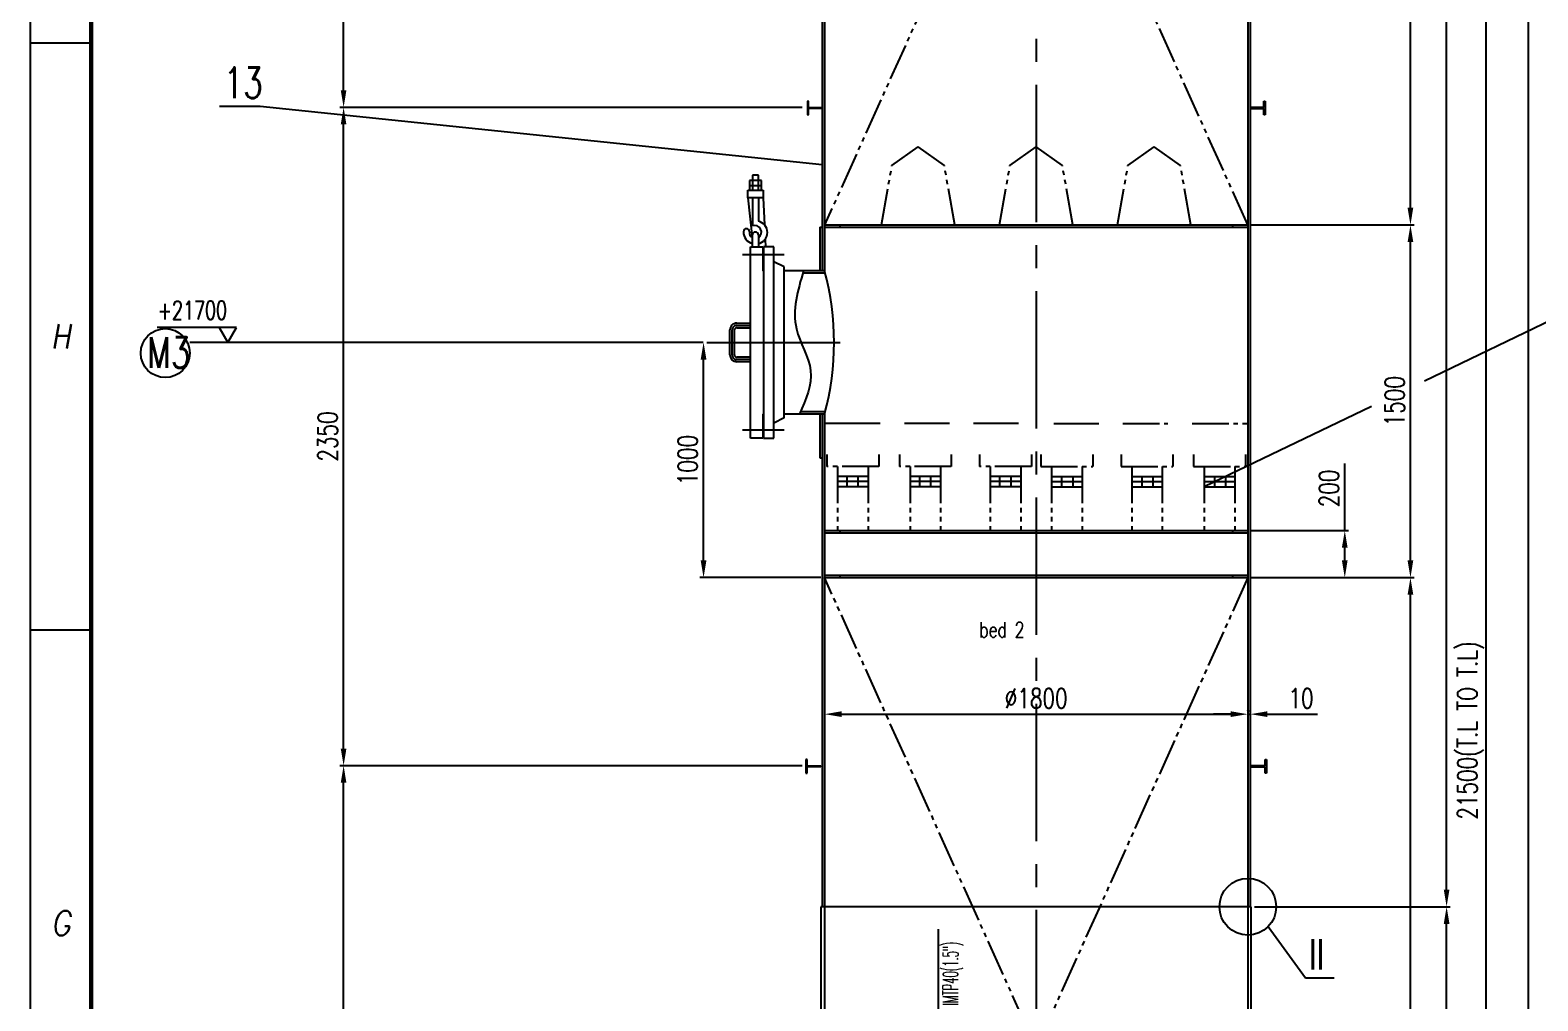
# Model space of a CAD drawing. Extents: x 45567 to 121349, y -17555 to 19241.
# Drawn here: x 45571.9 to 45818.5, y 10548.6 to 10707.4 of the extents above; entities that cross this region are included whole.
import ezdxf
from ezdxf.enums import TextEntityAlignment as Align

# ---------------------------------------------------------------- set-up
doc = ezdxf.new("R2010")
doc.units = 0
doc.header["$LTSCALE"] = 30
doc.header["$MEASUREMENT"] = 0
for name, pattern in [('CENTER2', [1.125, 0.75, -0.125, 0.125, -0.125]), ('DASHDOT-S', [14, 10, -2, 0, -2]), ('LIDIVIDE', [0.65, 0.4, -0.05, 0.05, -0.05, 0.05, -0.05])]:
    doc.linetypes.add(name, pattern=pattern)
doc.layers.get('DEFPOINTS').update_dxf_attribs({"linetype": 'CONTINUOUS'})
for name, color, linetype in [('1', 2, 'CONTINUOUS'), ('2', 1, 'CONTINUOUS'), ('3', 3, 'CENTER2'), ('5', 6, 'LIDIVIDE'), ('L100_9', 2, 'CONTINUOUS')]:
    doc.layers.add(name, color=color, linetype=linetype)
doc.styles.add('HZ', font='simplex.shx', dxfattribs={"width": 0.75, "bigfont": 'SBTXT.shx'})
doc.styles.get("Standard").update_dxf_attribs({"font": 'simplex', "width": 0.75, "bigfont": 'SBTXT'})
doc.dimstyles.new('STANDARD$0', dxfattribs={"dimtxt": 3.2, "dimasz": 2.8, "dimexe": 0.6, "dimexo": 0.6, "dimgap": 1, "dimtad": 1, "dimdec": 0, "dimzin": 0, "dimdsep": 46, "dimtxsty": 'HZ', "dimcen": 0.09, "dimadec": 0, "dimazin": 0, "dimtfac": 1, "dimtdec": 0, "dimtmove": 0, "dimatfit": 3, "dimfxl": 0, "dimtolj": 1, "dimtzin": 0, "dimarcsym": 0})

# ---------------------------------------------------------------- blocks, each defined once
blk = doc.blocks.new('*D1551')
at = {"layer": '1', "color": 0, "lineweight": -2}
for p, q in [((45771.69, 10617.84), (45798.29, 10617.84)), ((45797.69, 10466.8), (45797.69, 10615.04)), ((45791.13, 10464), (45798.29, 10464))]:
    blk.add_line(p, q, dxfattribs=at)
at = {"layer": '1', "color": 0}
for points in [[(45797.22, 10615.04), (45798.15, 10615.04), (45797.69, 10617.84)], [(45797.22, 10466.8), (45798.15, 10466.8), (45797.69, 10464)]]:
    blk.add_solid(points, dxfattribs=at)
at = {"layer": 'DEFPOINTS', "color": 0}
for p in [(45771.09, 10617.84), (45797.69, 10617.84), (45790.53, 10464)]:
    blk.add_point(p, dxfattribs=at)
at = {"layer": '1', "color": 0, "insert": (45795.09, 10540.92), "char_height": 3.2, "attachment_point": 5, "rotation": 90, "style": 'HZ'}
blk.add_mtext('\\A1;4000', dxfattribs=at)
blk = doc.blocks.new('*D1552')
at = {"layer": '1', "color": 0, "lineweight": -2}
for p, q in [((45771.69, 10675.54), (45798.29, 10675.54)), ((45797.69, 10620.64), (45797.69, 10672.74)), ((45771.69, 10617.84), (45798.29, 10617.84))]:
    blk.add_line(p, q, dxfattribs=at)
at = {"layer": '1', "color": 0}
for points in [[(45797.22, 10672.74), (45798.15, 10672.74), (45797.69, 10675.54)], [(45797.22, 10620.64), (45798.15, 10620.64), (45797.69, 10617.84)]]:
    blk.add_solid(points, dxfattribs=at)
at = {"layer": 'DEFPOINTS', "color": 0}
for p in [(45771.09, 10675.54), (45797.69, 10675.54), (45771.09, 10617.84)]:
    blk.add_point(p, dxfattribs=at)
at = {"layer": '1', "color": 0, "insert": (45795.09, 10646.69), "char_height": 3.2, "attachment_point": 5, "rotation": 90, "style": 'HZ'}
blk.add_mtext('\\A1;1500', dxfattribs=at)
blk = doc.blocks.new('*D1553')
at = {"layer": '1', "color": 0, "lineweight": -2}
for p, q in [((45771.69, 10829.38), (45798.29, 10829.38)), ((45797.69, 10678.34), (45797.69, 10826.58)), ((45771.69, 10675.54), (45798.29, 10675.54))]:
    blk.add_line(p, q, dxfattribs=at)
at = {"layer": '1', "color": 0}
for points in [[(45797.22, 10826.58), (45798.15, 10826.58), (45797.69, 10829.38)], [(45797.22, 10678.34), (45798.15, 10678.34), (45797.69, 10675.54)]]:
    blk.add_solid(points, dxfattribs=at)
at = {"layer": 'DEFPOINTS', "color": 0}
for p in [(45771.09, 10829.38), (45797.69, 10829.38), (45771.09, 10675.54)]:
    blk.add_point(p, dxfattribs=at)
at = {"layer": '1', "color": 0, "insert": (45795.09, 10752.46), "char_height": 3.2, "attachment_point": 5, "rotation": 90, "style": 'HZ'}
blk.add_mtext('\\A1;4000', dxfattribs=at)
blk = doc.blocks.new('*D1564')
at = {"layer": '1', "color": 0, "lineweight": -2}
for p, q in [((45786.95, 10625.54), (45786.95, 10636.51)), ((45771.69, 10625.54), (45787.55, 10625.54)), ((45786.95, 10620.64), (45786.95, 10622.74)), ((45780.06, 10617.84), (45787.55, 10617.84))]:
    blk.add_line(p, q, dxfattribs=at)
at = {"layer": '1', "color": 0}
for points in [[(45786.48, 10622.74), (45787.41, 10622.74), (45786.95, 10625.54)], [(45786.48, 10620.64), (45787.41, 10620.64), (45786.95, 10617.84)]]:
    blk.add_solid(points, dxfattribs=at)
at = {"layer": 'DEFPOINTS', "color": 0}
for p in [(45771.09, 10625.54), (45786.95, 10625.54), (45779.46, 10617.84)]:
    blk.add_point(p, dxfattribs=at)
at = {"layer": '1', "color": 0, "insert": (45784.35, 10632.42), "char_height": 3.2, "attachment_point": 5, "rotation": 90, "style": 'HZ'}
blk.add_mtext('\\A1;200', dxfattribs=at)
blk = doc.blocks.new('*D1565')
at = {"layer": '1', "color": 0, "lineweight": -2}
for p, q in [((45772.19, 10564), (45804.2, 10564)), ((45803.6, 10182.18), (45803.6, 10561.2)), ((45794.38, 10179.38), (45804.2, 10179.38))]:
    blk.add_line(p, q, dxfattribs=at)
at = {"layer": '1', "color": 0}
for points in [[(45803.14, 10561.2), (45804.07, 10561.2), (45803.6, 10564)], [(45803.14, 10182.18), (45804.07, 10182.18), (45803.6, 10179.38)]]:
    blk.add_solid(points, dxfattribs=at)
at = {"layer": 'DEFPOINTS', "color": 0}
for p in [(45771.59, 10564), (45803.6, 10564), (45793.78, 10179.38)]:
    blk.add_point(p, dxfattribs=at)
at = {"layer": '1', "color": 0, "insert": (45801.07, 10371.69), "char_height": 3.2, "attachment_point": 5, "rotation": 90, "style": 'HZ'}
blk.add_mtext('\\A1;10000(Q345R)', dxfattribs=at)
blk = doc.blocks.new('*D1566')
at = {"layer": '1', "color": 0, "lineweight": -2}
for p, q in [((45798.89, 11006.31), (45804.2, 11006.31)), ((45803.6, 10566.8), (45803.6, 11003.51)), ((45772.19, 10564), (45804.2, 10564))]:
    blk.add_line(p, q, dxfattribs=at)
at = {"layer": '1', "color": 0}
for points in [[(45803.14, 11003.51), (45804.07, 11003.51), (45803.6, 11006.31)], [(45803.14, 10566.8), (45804.07, 10566.8), (45803.6, 10564)]]:
    blk.add_solid(points, dxfattribs=at)
at = {"layer": 'DEFPOINTS', "color": 0}
for p in [(45798.29, 11006.31), (45803.6, 11006.31), (45771.59, 10564)]:
    blk.add_point(p, dxfattribs=at)
at = {"layer": '1', "color": 0, "insert": (45801.07, 10785.15), "char_height": 3.2, "attachment_point": 5, "rotation": 90, "style": 'HZ'}
blk.add_mtext('\\A1;11500(00Cr17Ni14Mo2)', dxfattribs=at)
blk = doc.blocks.new('*D1574')
at = {"layer": '1', "color": 0, "lineweight": -2}
for p, q in [((45804.2, 11006.31), (45810.68, 11006.31)), ((45810.08, 10182.18), (45810.08, 11003.51)), ((45801.56, 10179.38), (45810.68, 10179.38))]:
    blk.add_line(p, q, dxfattribs=at)
at = {"layer": '1', "color": 0}
for points in [[(45809.61, 11003.51), (45810.55, 11003.51), (45810.08, 11006.31)], [(45809.61, 10182.18), (45810.55, 10182.18), (45810.08, 10179.38)]]:
    blk.add_solid(points, dxfattribs=at)
at = {"layer": 'DEFPOINTS', "color": 0}
for p in [(45803.6, 11006.31), (45810.08, 11006.31), (45800.96, 10179.38)]:
    blk.add_point(p, dxfattribs=at)
at = {"layer": '1', "color": 0, "insert": (45807.54, 10592.84), "char_height": 3.2, "attachment_point": 5, "rotation": 90, "style": 'HZ'}
blk.add_mtext('\\A1;21500(T.L TO T.L)', dxfattribs=at)
blk = doc.blocks.new('*D1575')
at = {"layer": '1', "color": 0, "lineweight": -2}
for p, q in [((45721.54, 11033.23), (45817.58, 11033.23)), ((45816.98, 9972.32), (45816.98, 11030.43)), ((45809.76, 9969.52), (45817.58, 9969.52))]:
    blk.add_line(p, q, dxfattribs=at)
at = {"layer": '1', "color": 0}
for points in [[(45816.51, 11030.43), (45817.44, 11030.43), (45816.98, 11033.23)], [(45816.51, 9972.32), (45817.44, 9972.32), (45816.98, 9969.52)]]:
    blk.add_solid(points, dxfattribs=at)
at = {"layer": 'DEFPOINTS', "color": 0}
for p in [(45720.94, 11033.23), (45816.98, 11033.23), (45809.16, 9969.52)]:
    blk.add_point(p, dxfattribs=at)
at = {"layer": '1', "color": 0, "insert": (45814.38, 10501.37), "char_height": 3.2, "attachment_point": 5, "rotation": 90, "style": 'HZ'}
blk.add_mtext('\\A1;31200', dxfattribs=at)
blk = doc.blocks.new('*D1582')
at = {"layer": '1', "color": 0, "lineweight": -2}
for p, q in [((45682.02, 10656.31), (45681.48, 10656.31)), ((45682.08, 10620.64), (45682.08, 10653.51)), ((45701.26, 10617.84), (45681.48, 10617.84))]:
    blk.add_line(p, q, dxfattribs=at)
at = {"layer": '1', "color": 0}
for points in [[(45681.61, 10653.51), (45682.55, 10653.51), (45682.08, 10656.31)], [(45681.61, 10620.64), (45682.55, 10620.64), (45682.08, 10617.84)]]:
    blk.add_solid(points, dxfattribs=at)
at = {"layer": 'DEFPOINTS', "color": 0}
for p in [(45682.08, 10656.31), (45682.62, 10656.31), (45701.86, 10617.84)]:
    blk.add_point(p, dxfattribs=at)
at = {"layer": '1', "color": 0, "insert": (45679.48, 10637.07), "char_height": 3.2, "attachment_point": 5, "rotation": 90, "style": 'HZ'}
blk.add_mtext('\\A1;1000', dxfattribs=at)
blk = doc.blocks.new('*D1596')
at = {"layer": '1', "color": 0, "lineweight": -2}
for p, q in [((45698.22, 10587.07), (45622.61, 10587.07)), ((45623.21, 10482.18), (45623.21, 10584.27)), ((45698.22, 10479.38), (45622.61, 10479.38))]:
    blk.add_line(p, q, dxfattribs=at)
at = {"layer": '1', "color": 0}
for points in [[(45622.74, 10584.27), (45623.67, 10584.27), (45623.21, 10587.07)], [(45622.74, 10482.18), (45623.67, 10482.18), (45623.21, 10479.38)]]:
    blk.add_solid(points, dxfattribs=at)
at = {"layer": 'DEFPOINTS', "color": 0}
for p in [(45623.21, 10587.07), (45698.82, 10587.07), (45698.82, 10479.38)]:
    blk.add_point(p, dxfattribs=at)
at = {"layer": '1', "color": 0, "insert": (45620.61, 10533.23), "char_height": 3.2, "attachment_point": 5, "rotation": 90, "style": 'HZ'}
blk.add_mtext('\\A1;2800', dxfattribs=at)
blk = doc.blocks.new('*D1597')
at = {"layer": '1', "color": 0, "lineweight": -2}
for p, q in [((45698.22, 10694.77), (45622.61, 10694.77)), ((45623.21, 10589.87), (45623.21, 10691.97)), ((45698.22, 10587.07), (45622.61, 10587.07))]:
    blk.add_line(p, q, dxfattribs=at)
at = {"layer": '1', "color": 0}
for points in [[(45622.74, 10691.97), (45623.67, 10691.97), (45623.21, 10694.77)], [(45622.74, 10589.87), (45623.67, 10589.87), (45623.21, 10587.07)]]:
    blk.add_solid(points, dxfattribs=at)
at = {"layer": 'DEFPOINTS', "color": 0}
for p in [(45623.21, 10694.77), (45698.82, 10694.77), (45698.82, 10587.07)]:
    blk.add_point(p, dxfattribs=at)
at = {"layer": '1', "color": 0, "insert": (45620.61, 10640.92), "char_height": 3.2, "attachment_point": 5, "rotation": 90, "style": 'HZ'}
blk.add_mtext('\\A1;2350', dxfattribs=at)
blk = doc.blocks.new('*D1598')
at = {"layer": '1', "color": 0, "lineweight": -2}
for p, q in [((45698.46, 10802.46), (45622.61, 10802.46)), ((45623.21, 10697.57), (45623.21, 10799.66)), ((45698.22, 10694.77), (45622.61, 10694.77))]:
    blk.add_line(p, q, dxfattribs=at)
at = {"layer": '1', "color": 0}
for points in [[(45622.74, 10799.66), (45623.67, 10799.66), (45623.21, 10802.46)], [(45622.74, 10697.57), (45623.67, 10697.57), (45623.21, 10694.77)]]:
    blk.add_solid(points, dxfattribs=at)
at = {"layer": 'DEFPOINTS', "color": 0}
for p in [(45623.21, 10802.46), (45699.06, 10802.46), (45698.82, 10694.77)]:
    blk.add_point(p, dxfattribs=at)
at = {"layer": '1', "color": 0, "insert": (45620.61, 10748.61), "char_height": 3.2, "attachment_point": 5, "rotation": 90, "style": 'HZ'}
blk.add_mtext('\\A1;3205', dxfattribs=at)
blk = doc.blocks.new('*D2010')
at = {"layer": '1', "color": 0, "lineweight": -2}
for p, q in [((45701.86, 10596), (45701.86, 10594.9)), ((45771.09, 10596), (45771.09, 10594.9)), ((45704.66, 10595.5), (45768.29, 10595.5))]:
    blk.add_line(p, q, dxfattribs=at)
at = {"layer": '1', "color": 0}
for points in [[(45704.66, 10595.97), (45704.66, 10595.04), (45701.86, 10595.5)], [(45768.29, 10595.97), (45768.29, 10595.04), (45771.09, 10595.5)]]:
    blk.add_solid(points, dxfattribs=at)
at = {"layer": 'DEFPOINTS', "color": 0}
for p in [(45701.86, 10596.6), (45771.09, 10596.6), (45771.09, 10595.5)]:
    blk.add_point(p, dxfattribs=at)
at = {"layer": '1', "color": 0, "insert": (45736.48, 10598.1), "char_height": 3.2, "attachment_point": 5, "style": 'HZ'}
blk.add_mtext('\\A1;%%C1800', dxfattribs=at)
blk = doc.blocks.new('*D2011')
at = {"layer": '1', "color": 0, "lineweight": -2}
for p, q in [((45771.09, 10596.05), (45771.09, 10596.1)), ((45771.48, 10595.95), (45771.48, 10596.1)), ((45768.29, 10595.5), (45765.49, 10595.5)), ((45771.09, 10595.5), (45771.48, 10595.5)), ((45774.28, 10595.5), (45782.51, 10595.5))]:
    blk.add_line(p, q, dxfattribs=at)
at = {"layer": '1', "color": 0}
for points in [[(45768.29, 10595.97), (45768.29, 10595.04), (45771.09, 10595.5)], [(45774.28, 10595.97), (45774.28, 10595.04), (45771.48, 10595.5)]]:
    blk.add_solid(points, dxfattribs=at)
at = {"layer": 'DEFPOINTS', "color": 0}
for p in [(45771.09, 10595.45), (45771.48, 10595.5), (45771.48, 10595.35)]:
    blk.add_point(p, dxfattribs=at)
at = {"layer": '1', "color": 0, "insert": (45779.79, 10598.1), "char_height": 3.2, "attachment_point": 5, "style": 'HZ'}
blk.add_mtext('\\A1;10', dxfattribs=at)

msp = doc.modelspace()

# ---------------------------------------------------------------- linework, layer by layer
at = {"layer": '1'}
for p, q in [((45609.583274, 10694.980419), (45701.478643, 10685.408626)), ((45822.374862, 10660.75199), (45799.977081, 10649.988308)), ((45605.689141, 10658.777878), (45592.724501, 10658.777878)), ((45602.833744, 10658.777878), (45604.261442, 10656.305031)), ((45604.261442, 10656.305031), (45605.689141, 10658.777878)), ((45681.479033, 10656.305031), (45598.043369, 10656.305031)), ((45791.321888, 10645.82889), (45763.978642, 10632.688571)), ((45774.434953, 10560.770486), (45780.52465, 10552.382923)), ((45780.52465, 10552.382923), (45785.199293, 10552.382923))]:
    msp.add_line(p, q, dxfattribs=at)
at = {"layer": '1', "ltscale": 3}
msp.add_line((45720.470294, 10560.349577), (45720.470294, 10533.011803), dxfattribs=at)
at = {"layer": '1'}
for centre, radius in [((45594.043369, 10654.572291), 4), ((45771.094027, 10563.997335), 4.644818)]:
    msp.add_circle(centre, radius, dxfattribs=at)
msp.add_spline([(45698.425691, 10668.028108), (45697.268575, 10658.545168), (45699.588452, 10651.707648), (45697.793508, 10644.581954)], degree=3, dxfattribs=at)
at = {"layer": '2'}
for p, q in [((45771.094027, 10937.687542), (45771.094027, 10179.38196)), ((45701.863258, 10865.735798), (45701.863258, 10668.028108)), ((45701.478643, 10713.997338), (45701.478643, 10668.028108)), ((45771.478642, 10713.997338), (45771.478642, 10563.997335)), ((45602.89854, 10694.980419), (45609.583274, 10694.980419)), ((45699.055566, 10695.7858), (45699.055566, 10693.555031)), ((45699.247874, 10695.7858), (45699.055566, 10695.7858)), ((45699.247874, 10694.766569), (45699.247874, 10695.7858)), ((45699.247874, 10694.766569), (45701.478643, 10694.766569)), ((45701.478643, 10694.574261), (45699.247874, 10694.574261)), ((45699.247874, 10693.555031), (45699.247874, 10694.574261)), ((45701.478643, 10694.766569), (45701.478643, 10694.574261)), ((45773.709411, 10694.766569), (45771.478642, 10694.766569)), ((45771.478642, 10694.766569), (45771.478642, 10694.574261)), ((45771.478642, 10694.574261), (45773.709411, 10694.574261)), ((45773.709411, 10695.7858), (45773.901719, 10695.7858)), ((45773.709411, 10694.766569), (45773.709411, 10695.7858)), ((45773.709411, 10693.555031), (45773.709411, 10694.574261)), ((45773.901719, 10695.7858), (45773.901719, 10693.555031)), ((45699.055566, 10693.555031), (45699.247874, 10693.555031)), ((45773.901719, 10693.555031), (45773.709411, 10693.555031)), ((45701.084598, 10675.151185), (45701.469213, 10675.151185)), ((45701.084598, 10675.151185), (45701.084598, 10668.028108)), ((45701.863258, 10675.5358), (45771.094027, 10675.5358)), ((45701.863258, 10675.151185), (45771.094027, 10675.151185)), ((45704.363258, 10675.5358), (45704.363258, 10675.151185)), ((45768.594027, 10675.5358), (45768.594027, 10675.151185)), ((45691.863258, 10667.916459), (45691.863258, 10644.693603)), ((45686.392489, 10654.258145), (45686.392489, 10658.351917)), ((45687.136811, 10654.258145), (45687.136811, 10658.351917)), ((45687.508973, 10659.468401), (45689.74194, 10659.468401)), ((45687.508973, 10658.724079), (45689.74194, 10658.724079)), ((45689.74194, 10653.885983), (45687.508973, 10653.885983)), ((45689.74194, 10653.141661), (45687.508973, 10653.141661)), ((45701.094027, 10644.581954), (45701.094027, 10637.458877)), ((45701.478643, 10644.581954), (45701.478643, 10563.997335)), ((45701.863258, 10644.581954), (45701.863258, 10436.33338)), ((45701.094027, 10637.458877), (45701.478643, 10637.458877)), ((45701.863258, 10625.535801), (45771.094027, 10625.535801)), ((45701.863258, 10625.151186), (45771.094027, 10625.151186)), ((45704.363258, 10625.535801), (45704.363258, 10625.151186)), ((45768.594027, 10625.535801), (45768.594027, 10625.151186)), ((45701.863258, 10618.228108), (45771.094027, 10618.228108)), ((45701.863258, 10617.843493), (45771.094027, 10617.843493)), ((45704.363258, 10618.228108), (45704.363258, 10617.843493)), ((45768.594027, 10618.228108), (45768.594027, 10617.843493)), ((45698.824797, 10588.093493), (45698.824797, 10585.862724)), ((45699.017104, 10588.093493), (45698.824797, 10588.093493)), ((45698.824797, 10585.862724), (45699.017104, 10585.862724)), ((45699.017104, 10587.074263), (45699.017104, 10588.093493)), ((45699.017104, 10587.074263), (45701.247874, 10587.074263)), ((45701.247874, 10586.881955), (45699.017104, 10586.881955)), ((45699.017104, 10585.862724), (45699.017104, 10586.881955)), ((45701.247874, 10587.074263), (45701.247874, 10586.881955)), ((45773.94018, 10587.074263), (45771.709411, 10587.074263)), ((45771.709411, 10587.074263), (45771.709411, 10586.881955)), ((45771.709411, 10586.881955), (45773.94018, 10586.881955)), ((45773.94018, 10588.093493), (45774.132488, 10588.093493)), ((45773.94018, 10587.074263), (45773.94018, 10588.093493)), ((45773.94018, 10585.862724), (45773.94018, 10586.881955)), ((45774.132488, 10585.862724), (45773.94018, 10585.862724)), ((45774.132488, 10588.093493), (45774.132488, 10585.862724)), ((45701.247874, 10563.997335), (45701.247874, 10456.95311)), ((45771.594027, 10563.997335), (45701.247874, 10563.997335)), ((45771.594027, 10563.997335), (45771.594027, 10456.95311))]:
    msp.add_line(p, q, dxfattribs=at)
at = {"layer": '2', "ltscale": 5}
for p, q in [((45691.53211, 10682.779646), (45689.578264, 10682.779646)), ((45689.578264, 10682.779646), (45689.578264, 10681.216569)), ((45689.578264, 10681.998108), (45691.53211, 10681.998108)), ((45691.043648, 10683.658877), (45690.066725, 10683.658877)), ((45690.066725, 10683.658877), (45690.066725, 10681.216569)), ((45691.043648, 10681.216569), (45691.043648, 10683.658877)), ((45691.53211, 10681.216569), (45691.53211, 10682.779646)), ((45689.338788, 10681.216569), (45690.555187, 10681.216569)), ((45689.338788, 10679.946569), (45689.338788, 10681.216569)), ((45691.807155, 10679.946569), (45689.338788, 10679.946569)), ((45689.338788, 10679.946569), (45690.009782, 10673.484794)), ((45690.066725, 10679.946569), (45690.066725, 10675.403877)), ((45690.555187, 10681.216569), (45691.807155, 10681.216569)), ((45691.043648, 10679.946569), (45691.043648, 10676.136569)), ((45691.807155, 10681.216569), (45691.807155, 10679.946569)), ((45691.807155, 10679.946569), (45692.020592, 10675.571916)), ((45690.066725, 10671.9358), (45690.066725, 10673.889646)), ((45691.043648, 10673.889646), (45691.043648, 10671.9358)), ((45692.137365, 10673.178507), (45692.197996, 10671.9358)), ((45689.74194, 10671.9358), (45691.75161, 10671.9358)), ((45689.74194, 10640.674262), (45689.74194, 10671.9358)), ((45691.75161, 10671.9358), (45691.75161, 10668.028108)), ((45693.5752, 10671.9358), (45691.863258, 10671.9358)), ((45691.863258, 10671.9358), (45691.863258, 10640.674262)), ((45693.5752, 10640.674262), (45693.5752, 10671.9358)), ((45695.287141, 10668.654324), (45693.5752, 10669.510295)), ((45691.75161, 10668.028108), (45691.863258, 10667.916459)), ((45695.287141, 10643.955738), (45695.287141, 10668.654324)), ((45701.863258, 10668.028108), (45695.287141, 10668.028108)), ((45701.863258, 10667.643492), (45698.31272, 10667.643492)), ((45701.863258, 10644.96657), (45697.958541, 10644.96657)), ((45691.863258, 10644.693603), (45691.75161, 10644.581954)), ((45691.75161, 10644.581954), (45691.75161, 10640.674262)), ((45695.287141, 10643.955738), (45693.5752, 10643.099767)), ((45701.863258, 10644.581954), (45695.287141, 10644.581954)), ((45691.75161, 10640.674262), (45689.74194, 10640.674262)), ((45691.863258, 10640.674262), (45693.5752, 10640.674262))]:
    msp.add_line(p, q, dxfattribs=at)
for centre, radius, start, end in [((45689.089802, 10674.426954), 0.488462, 0, 180), ((45690.433071, 10674.365896), 1.100733, 303.69006753, 109.44003483), ((45690.636597, 10674.304838), 1.876414, 282.52880771, 77.47119229), ((45690.554209, 10674.365163), 1.953846, 178.18771019, 255.5520851), ((45690.547, 10674.300745), 0.976923, 172.57720759, 240.55289476), ((45690.555187, 10673.889646), 0.488462, 0, 180)]:
    msp.add_arc(centre, radius, start, end, dxfattribs=at)
at = {"layer": '2'}
for centre, radius, start, end in [((45658.612075, 10656.305031), 44.811777, 344.83455997, 15.16544003), ((45687.508973, 10658.351917), 1.116484, 90.00000077, 180.00000077), ((45687.508973, 10658.351917), 0.372161, 90.00000077, 180.00000077), ((45687.508973, 10654.258145), 1.116484, 180.00000077, 270.00000077), ((45687.508973, 10654.258145), 0.372161, 180.00000077, 270.00000077)]:
    msp.add_arc(centre, radius, start, end, dxfattribs=at)
at = {"layer": '3'}
msp.add_line((45736.478642, 11035.96838), (45736.478642, 9967.040636), dxfattribs=at)
at = {"layer": '3', "linetype": 'DASHDOT-S'}
for p, q in [((45695.287141, 10670.633236), (45688.439376, 10670.633236)), ((45686.76465, 10654.258145), (45686.76465, 10658.351917)), ((45687.508973, 10659.09624), (45689.74194, 10659.09624)), ((45689.74194, 10653.513822), (45687.508973, 10653.513822)), ((45695.287141, 10641.976826), (45688.439376, 10641.976826))]:
    msp.add_line(p, q, dxfattribs=at)
at = {"layer": '3', "ltscale": 1050}
for p, q in [((45695.287141, 10670.633236), (45688.439376, 10670.633236)), ((45695.287141, 10641.976826), (45688.439376, 10641.976826))]:
    msp.add_line(p, q, dxfattribs=at)
at = {"layer": '3', "ltscale": 3}
msp.add_line((45682.615042, 10656.305031), (45704.429444, 10656.305031), dxfattribs=at)
at = {"layer": '3', "linetype": 'DASHDOT-S'}
for centre, start, end in [((45687.508973, 10658.351917), 90.00000077, 180.00000077), ((45687.508973, 10654.258145), 180.00000077, 270.00000077)]:
    msp.add_arc(centre, 0.744322, start, end, dxfattribs=at)
at = {"layer": '5', "ltscale": 0.5}
for p, q in [((45771.094027, 10829.381952), (45701.863258, 10675.5358)), ((45771.094027, 10675.5358), (45701.863258, 10829.381952)), ((45712.883029, 10685.249811), (45717.173134, 10688.286879)), ((45721.463239, 10685.249811), (45717.173134, 10688.286879)), ((45732.188537, 10685.249811), (45736.478642, 10688.286879)), ((45740.768747, 10685.249811), (45736.478642, 10688.286879)), ((45751.494046, 10685.249811), (45755.784151, 10688.286879)), ((45760.074256, 10685.249811), (45755.784151, 10688.286879)), ((45711.192861, 10675.5358), (45712.883029, 10685.249811)), ((45723.153408, 10675.5358), (45721.463239, 10685.249811)), ((45730.498369, 10675.5358), (45732.188537, 10685.249811)), ((45742.458916, 10675.5358), (45740.768747, 10685.249811)), ((45749.803877, 10675.5358), (45751.494046, 10685.249811)), ((45761.764424, 10675.5358), (45760.074256, 10685.249811)), ((45701.863258, 10675.5358), (45771.094027, 10675.5358)), ((45701.863258, 10675.151185), (45771.094027, 10675.151185)), ((45750.668627, 10643.029804), (45758.031025, 10643.029804)), ((45761.981581, 10643.029804), (45771.094027, 10643.029804)), ((45702.232413, 10637.995685), (45702.232413, 10636.013992)), ((45710.724872, 10637.995685), (45710.724872, 10636.013992)), ((45714.104176, 10637.995685), (45714.104176, 10636.013992)), ((45722.596635, 10637.995685), (45722.596635, 10636.013992)), ((45727.232413, 10637.995685), (45727.232413, 10636.013992)), ((45735.724872, 10637.995685), (45735.724872, 10636.013992)), ((45737.232413, 10637.995685), (45737.232413, 10636.013992)), ((45745.724872, 10637.995685), (45745.724872, 10636.013992)), ((45750.36065, 10637.995685), (45750.36065, 10636.013992)), ((45758.853109, 10637.995685), (45758.853109, 10636.013992)), ((45762.232413, 10637.995685), (45762.232413, 10636.013992)), ((45770.724871, 10637.995685), (45770.724871, 10636.013992)), ((45710.724872, 10636.013992), (45702.232413, 10636.013992)), ((45703.978643, 10636.013992), (45703.978643, 10625.535801)), ((45708.978643, 10636.013992), (45708.978643, 10625.535801)), ((45722.596635, 10636.013992), (45714.104176, 10636.013992)), ((45715.850405, 10636.013992), (45715.850405, 10625.535801)), ((45720.850405, 10636.013992), (45720.850405, 10625.535801)), ((45735.724872, 10636.013992), (45727.232413, 10636.013992)), ((45728.978642, 10636.013992), (45728.978642, 10625.535801)), ((45733.978642, 10636.013992), (45733.978642, 10625.535801)), ((45737.232413, 10636.013992), (45745.724872, 10636.013992)), ((45738.978642, 10636.013992), (45738.978642, 10625.535801)), ((45743.978642, 10636.013992), (45743.978642, 10625.535801)), ((45750.36065, 10636.013992), (45758.853109, 10636.013992)), ((45752.106879, 10636.013992), (45752.106879, 10625.535801)), ((45757.106879, 10636.013992), (45757.106879, 10625.535801)), ((45762.232413, 10636.013992), (45770.724871, 10636.013992)), ((45763.978642, 10636.013992), (45763.978642, 10625.535801)), ((45768.978642, 10636.013992), (45768.978642, 10625.535801)), ((45708.978643, 10634.407387), (45703.978643, 10634.407387)), ((45708.978643, 10633.547979), (45703.978643, 10633.547979)), ((45708.978643, 10632.688571), (45703.978643, 10632.688571)), ((45705.502377, 10634.407387), (45705.502377, 10632.688571)), ((45707.314559, 10634.407387), (45707.314559, 10632.688571)), ((45720.850405, 10634.407387), (45715.850405, 10634.407387)), ((45720.850405, 10633.547979), (45715.850405, 10633.547979)), ((45720.850405, 10632.688571), (45715.850405, 10632.688571)), ((45717.37414, 10634.407387), (45717.37414, 10632.688571)), ((45719.186322, 10634.407387), (45719.186322, 10632.688571)), ((45733.978642, 10634.407387), (45728.978642, 10634.407387)), ((45733.978642, 10633.547979), (45728.978642, 10633.547979)), ((45733.978642, 10632.688571), (45728.978642, 10632.688571)), ((45730.502377, 10634.407387), (45730.502377, 10632.688571)), ((45732.314559, 10634.407387), (45732.314559, 10632.688571)), ((45738.978642, 10634.407387), (45743.978642, 10634.407387)), ((45738.978642, 10633.547979), (45743.978642, 10633.547979)), ((45738.978642, 10632.688571), (45743.978642, 10632.688571)), ((45740.642726, 10634.407387), (45740.642726, 10632.688571)), ((45742.454908, 10634.407387), (45742.454908, 10632.688571)), ((45752.106879, 10634.407387), (45757.106879, 10634.407387)), ((45752.106879, 10633.547979), (45757.106879, 10633.547979)), ((45752.106879, 10632.688571), (45757.106879, 10632.688571)), ((45753.770963, 10634.407387), (45753.770963, 10632.688571)), ((45755.583145, 10634.407387), (45755.583145, 10632.688571)), ((45763.978642, 10634.407387), (45768.978642, 10634.407387)), ((45763.978642, 10633.547979), (45768.978642, 10633.547979)), ((45763.978642, 10632.688571), (45768.978642, 10632.688571)), ((45765.642726, 10634.407387), (45765.642726, 10632.688571)), ((45767.454908, 10634.407387), (45767.454908, 10632.688571)), ((45701.863258, 10625.535801), (45771.094027, 10625.535801)), ((45701.863258, 10625.151186), (45771.094027, 10625.151186)), ((45701.863258, 10617.843493), (45771.094027, 10617.843493)), ((45771.094027, 10617.843493), (45701.863258, 10463.997341)), ((45771.094027, 10463.997341), (45701.863258, 10617.843493))]:
    msp.add_line(p, q, dxfattribs=at)
at = {"layer": '5', "ltscale": 10}
for p, q in [((45710.975704, 10643.029804), (45701.863258, 10643.029804)), ((45722.288658, 10643.029804), (45714.926259, 10643.029804)), ((45733.601611, 10643.029804), (45726.239213, 10643.029804)), ((45739.355673, 10643.029804), (45746.718072, 10643.029804))]:
    msp.add_line(p, q, dxfattribs=at)
at = {"layer": 'L100_9', "color": 2}
for points in [[(45571.945072, 11115.317855), (45571.945072, 9926.317855), (46412.945072, 9926.317855), (46412.945072, 11115.317855), (45571.945072, 11115.317855)], [(45571.945072, 10705.317855), (45581.945072, 10705.317855)], [(45571.945072, 10609.317855), (45581.945072, 10609.317855)]]:
    msp.add_lwpolyline(points, dxfattribs=at)
at = {"layer": 'L100_9', "color": 2, "const_width": 0.7}
msp.add_lwpolyline([(45581.945072, 11090.317855), (45581.945072, 9936.317855), (46402.945072, 9936.317855), (46402.945072, 11090.317855), (45581.945072, 11090.317855)], dxfattribs=at)

# ---------------------------------------------------------------- texts
at = {"layer": '1', "style": 'HZ'}
for s, height, width, p in [('13', 5, 0.75, (45603.575511, 10696.292469)), ('+21700', 2.9999999, 0.7, (45592.799774, 10660.074116)), ('M3', 5, 0.75, (45591.087951, 10652.150424)), ('bed 2', 2.5, 0.75, (45727.176495, 10608.067047))]:
    msp.add_text(s, height=height, dxfattribs=dict(at, width=width)).set_placement(p)
at = {"layer": '1', "ltscale": 5, "style": 'HZ', "width": 0.75}
msp.add_text('II', height=5, dxfattribs=at).set_placement((45782.34354, 10553.71899), align=Align.CENTER)
at = {"layer": '1', "style": 'HZ', "width": 0.48}
msp.add_text('Random Packing IMTP40(1.5")', height=2.5, rotation=90, dxfattribs=at).set_placement((45723.712552, 10533.451979))
at = {"layer": 'L100_9', "color": 2, "oblique": 10.00002301}
for s, width, p, p2 in [('H', 1.2, (45575.345072, 10655.317855), (45578.545072, 10655.317855)), ('G', 1.12, (45575.345072, 10559.317855), (45578.545072, 10559.317855))]:
    msp.add_text(s, height=4, dxfattribs=dict(at, width=width)).set_placement(p, p2, align=Align.FIT)

# ---------------------------------------------------------------- dimensions: what is measured, and where the dimension line sits
at = {"layer": '1'}
dim = msp.add_linear_dim(base=(45816.978123, 11033.228103), p1=(45809.1612, 9969.515232), p2=(45720.940181, 11033.228103), angle=90, text='31200', dimstyle='STANDARD$0', dxfattribs=at)
dim.commit()
dim.dimension.update_dxf_attribs({"geometry": '*D1575', "text_midpoint": (45814.378123, 10501.371668)})
for base, p1, p2, text, override, picture, middle in [((45803.604608, 11006.305027), (45771.594027, 10563.997335), (45798.285029, 11006.305027), '11500(00Cr17Ni14Mo2)', {"dimgap": 0.1, "dimlfac": 26}, '*D1566', (45801.066512, 10785.151181)), ((45810.078368, 11006.305027), (45800.958107, 10179.38196), (45803.604608, 11006.305027), '21500(T.L TO T.L)', {"dimgap": 0.1, "dimlfac": 26}, '*D1574', (45807.540273, 10592.843493)), ((45623.207485, 10802.458875), (45698.824797, 10694.766569), (45699.055566, 10802.458875), '3205', {"dimlfac": 26}, '*D1598', (45620.607485, 10748.612722)), ((45623.207485, 10694.766569), (45698.824797, 10587.074263), (45698.824797, 10694.766569), '2350', {"dimlfac": 26}, '*D1597', (45620.607485, 10640.920416)), ((45803.604608, 10563.997335), (45793.77984, 10179.38196), (45771.594027, 10563.997335), '10000(Q345R)', {"dimgap": 0.1, "dimlfac": 26}, '*D1565', (45801.066512, 10371.689647))]:
    dim = msp.add_linear_dim(base=base, p1=p1, p2=p2, angle=90, text=text, dimstyle='STANDARD$0', override=override, dxfattribs=at)
    dim.commit()
    dim.dimension.update_dxf_attribs({"geometry": picture, "text_midpoint": middle})
for base, p1, p2, picture, middle in [((45797.685029, 10829.381952), (45771.094027, 10675.5358), (45771.094027, 10829.381952), '*D1553', (45795.085029, 10752.458876)), ((45797.685029, 10675.5358), (45771.094027, 10617.843493), (45771.094027, 10675.5358), '*D1552', (45795.085029, 10646.689647)), ((45682.079033, 10656.305031), (45701.863258, 10617.843493), (45682.615042, 10656.305031), '*D1582', (45679.479033, 10637.074262)), ((45786.94576, 10625.535801), (45779.463849, 10617.843493), (45771.094027, 10625.535801), '*D1564', (45784.34576, 10632.421515)), ((45797.685029, 10617.843493), (45790.533864, 10463.997341), (45771.094027, 10617.843493), '*D1551', (45795.085029, 10540.920417)), ((45623.207485, 10587.074263), (45698.824797, 10479.381956), (45698.824797, 10587.074263), '*D1596', (45620.607485, 10533.228109))]:
    dim = msp.add_linear_dim(base=base, p1=p1, p2=p2, angle=90, dimstyle='STANDARD$0', override={"dimlfac": 26}, dxfattribs=at)
    dim.commit()
    dim.dimension.update_dxf_attribs({"geometry": picture, "text_midpoint": middle})
for base, p1, p2, text, picture, middle in [((45771.094027, 10595.50221), (45701.863258, 10596.596793), (45771.094027, 10596.596793), '%%C1800', '*D2010', (45736.478642, 10598.10221)), ((45771.478642, 10595.50221), (45771.094027, 10595.449502), (45771.478642, 10595.347412), '10', '*D2011', (45779.792928, 10598.10221))]:
    dim = msp.add_linear_dim(base=base, p1=p1, p2=p2, text=text, dimstyle='STANDARD$0', override={"dimlfac": 26}, dxfattribs=at)
    dim.commit()
    dim.dimension.update_dxf_attribs({"geometry": picture, "text_midpoint": middle})

doc.saveas('drawing.dxf')
